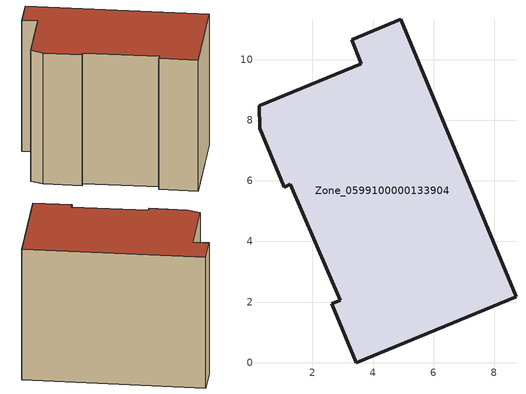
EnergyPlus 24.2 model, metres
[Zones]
Zone_0599100000133904
 floor ground (C_G): 2.91,2.06 1.27,5.88 1.07,5.79 0.27,7.73 0.24,8.48 3.61,9.87 3.29,10.66 4.92,11.33 8.72,2.17 3.44,0 2.64,1.95 z0
 wall outside (C_F): 1.27,5.88 2.91,2.06 2.64,1.95 3.44,0 8.72,2.17 4.92,11.33 3.29,10.66 3.61,9.87 0.24,8.48 0.27,7.73 1.07,5.79 1.27,5.88 z0:7.8
 roof outside (C_R): 3.29,10.66 3.61,9.87 0.24,8.48 0.27,7.73 1.07,5.79 1.27,5.88 2.91,2.06 2.64,1.95 3.44,0 8.72,2.17 4.92,11.33 z7.8
[BUILDING]
Pand.0599100000133904: North Axis=0; Terrain=City; Loads Convergence Tolerance Value=0.04; Temperature Convergence Tolerance Value=0.4; Solar Distribution=FullExterior; Maximum Number of Warmup Days=25; Minimum Number of Warmup Days=1
[Site:Location]
Rotterdam.The.Hague.AP_ZH_NLD Design_Conditions: Latitude=51.96; Longitude=4.45; Time Zone=1; Elevation=-4.5
[SITE:GROUNDTEMPERATURE:BUILDINGSURFACE]
18, 18, 18, 18, 18, 18, 18, 18, 18, 18, 18, 18
[MATERIAL] Thermal Absorptance=0.9; Solar Absorptance=0.7; Visible Absorptance=0.7
Name | Roughness | Thickness | Conductivity | Density | Specific Heat
G.TI.1975-1991 | MediumSmooth | 0.15 | 0.288461 | 540 | 1210
F.TI.1975-1991 | Rough | 0.3 | 0.230769 | 1920 | 840
R.TI.1975-1991 | MediumRough | 0.2 | 0.153846 | 1500 | 1000
[CONSTRUCTION]
C_G: G.TI.1975-1991
C_F: F.TI.1975-1991
C_R: R.TI.1975-1991
[ZONE]
Zone_0599100000133904: Type=1; Multiplier=1; Ceiling Height=Autocalculate; Volume=Autocalculate; Floor Area=autocalculate; Part of Total Floor Area=Yes
[ZONEINFILTRATION:DESIGNFLOWRATE]
Infil_Zone_0599100000133904: Zone or ZoneList or Space or SpaceList=Zone_0599100000133904; Schedule=AlwaysOn; Design Flow Rate Calculation Method=Flow/Area; Flow Rate per Floor Area=0.003; Constant Term Coefficient=1; Temperature Term Coefficient=0; Velocity Term Coefficient=0; Velocity Squared Term Coefficient=0
[HVACTEMPLATE:ZONE:IDEALLOADSAIRSYSTEM]
Zone_0599100000133904: Maximum Heating Supply Air Temperature=50; Minimum Cooling Supply Air Temperature=13; Maximum Heating Supply Air Humidity Ratio=0.0156; Minimum Cooling Supply Air Humidity Ratio=0.0077; Heating Limit=NoLimit; Cooling Limit=NoLimit; Dehumidification Control Type=ConstantSensibleHeatRatio; Cooling Sensible Heat Ratio=0.7; Dehumidification Setpoint=60; Humidification Control Type=None; Humidification Setpoint=30; Outdoor Air Method=None; Outdoor Air Flow Rate per Person=0.00944; Outdoor Air Flow Rate per Zone Floor Area=0; Outdoor Air Flow Rate per Zone=0; Demand Controlled Ventilation Type=None; Outdoor Air Economizer Type=NoEconomizer; Heat Recovery Type=None; Sensible Heat Recovery Effectiveness=0.7; Latent Heat Recovery Effectiveness=0.65
[ZONECONTROL:THERMOSTAT]
ThermostatControl_Zone_0599100000133904: Zone or ZoneList=Zone_0599100000133904; Control Type Schedule=DualSetpointControlType; Control 1=Thermostat_Zone_0599100000133904; Temperature Difference Between Cutout And Setpoint=0
[THERMOSTATSETPOINT:DUALSETPOINT]
Thermostat_Zone_0599100000133904: Heating Setpoint Temperature Schedule=HeatingSetpoint_Zone_0599100000133904; Cooling Setpoint Temperature Schedule=CoolingSetpoint_Zone_0599100000133904
[SCHEDULE:COMPACT]
HeatingSetpoint_Zone_0599100000133904: Through: 12/31, For: AllDays, Until: 24:00, 21
CoolingSetpoint_Zone_0599100000133904: Through: 12/31, For: AllDays, Until: 24:00, 24
DualSetpointControlType: Through: 12/31, For: AllDays, Until: 24:00, 4
AlwaysOn: Through: 12/31, For: AllDays, Until: 24:00, 1
